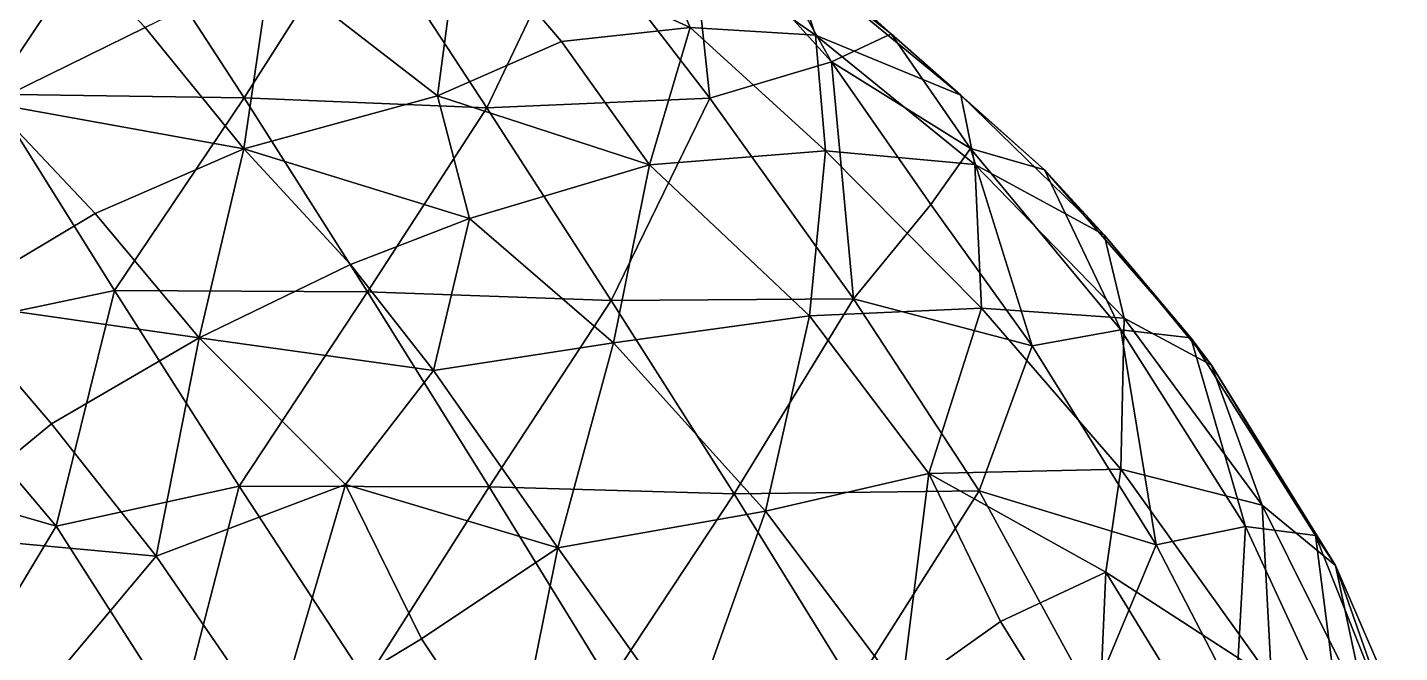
# Model space of a CAD drawing. Extents: x 373697 to 374058, y 6959904 to 6960301.
# Drawn here: x 373998.59 to 374030.3, y 6959973.83 to 6959988.28 of the extents above; entities that cross this region are included whole.
import ezdxf

# ---------------------------------------------------------------- set-up
doc = ezdxf.new("R2010")
doc.units = 0
doc.layers.add('Bht_Fk', color=7, linetype='CONTINUOUS')

msp = doc.modelspace()

# ---------------------------------------------------------------- linework, layer by layer
at = {"layer": 'Bht_Fk'}
for points in [[(374000.691, 6959991.119, 204.72), (373997.757, 6959986.733, 203.007), (373995.269, 6959990.807, 202.286)], [(374003.599, 6959986.654, 205.518), (373997.757, 6959986.733, 203.007), (374000.691, 6959991.119, 204.72)], [(374006.282, 6959990.883, 206.456), (374003.599, 6959986.654, 205.518), (374000.691, 6959991.119, 204.72)], [(374014.357, 6959986.646, 208.132), (374011.24, 6959990.699, 207.136), (374013.882, 6959991.132, 206.508)], [(374017.174, 6959987.485, 207.669), (374013.882, 6959991.132, 206.508), (374015.02, 6959991.312, 205.03)], [(374017.174, 6959987.485, 207.669), (374014.357, 6959986.646, 208.132), (374013.882, 6959991.132, 206.508)], [(374015.02, 6959991.312, 205.03), (374016.181, 6959989.997, 203.605), (374018.548, 6959988.128, 206.313)], [(374018.548, 6959988.128, 206.313), (374017.174, 6959987.485, 207.669), (374015.02, 6959991.312, 205.03)], [(373998.854, 6959990.864, 193.359), (373995.535, 6959989.008, 191.378), (373997.74, 6959986.528, 191.143)], [(373997.74, 6959986.528, 191.143), (374001.313, 6959988.28, 193.269), (373998.854, 6959990.864, 193.359)], [(374006.282, 6959990.883, 206.456), (374009.202, 6959986.424, 207.269), (374003.599, 6959986.654, 205.518)], [(374011.24, 6959990.699, 207.136), (374009.202, 6959986.424, 207.269), (374006.282, 6959990.883, 206.456)], [(374013.901, 6959988.28, 199.898), (374012.76, 6959990.95, 200.919), (374008.597, 6959990.697, 197.984)], [(374016.8, 6959988.099, 202.034), (374016.181, 6959989.997, 203.605), (374012.76, 6959990.95, 200.919)], [(374013.901, 6959988.28, 199.898), (374016.8, 6959988.099, 202.034), (374012.76, 6959990.95, 200.919)], [(374008.597, 6959990.697, 197.984), (374004.203, 6959989.692, 195.215), (374008.062, 6959986.697, 195.686)], [(374010.934, 6959987.956, 197.835), (374008.597, 6959990.697, 197.984), (374008.062, 6959986.697, 195.686)], [(374010.934, 6959987.956, 197.835), (374013.901, 6959988.28, 199.898), (374008.597, 6959990.697, 197.984)], [(374009.202, 6959986.424, 207.269), (374011.24, 6959990.699, 207.136), (374014.357, 6959986.646, 208.132)], [(374018.548, 6959988.128, 206.313), (374016.181, 6959989.997, 203.605), (374020.16, 6959986.713, 204.797)], [(374020.16, 6959986.713, 204.797), (374016.181, 6959989.997, 203.605), (374016.8, 6959988.099, 202.034)], [(374004.203, 6959989.692, 195.215), (374001.313, 6959988.28, 193.269), (374003.587, 6959985.475, 193.043)], [(374008.062, 6959986.697, 195.686), (374004.203, 6959989.692, 195.215), (374003.587, 6959985.475, 193.043)], [(373997.74, 6959986.528, 191.143), (374003.587, 6959985.475, 193.043), (374001.313, 6959988.28, 193.269)], [(374012.961, 6959985.102, 197.583), (374013.901, 6959988.28, 199.898), (374010.934, 6959987.956, 197.835)], [(374013.901, 6959988.28, 199.898), (374012.961, 6959985.102, 197.583), (374017.032, 6959985.425, 200.333)], [(374017.032, 6959985.425, 200.333), (374016.8, 6959988.099, 202.034), (374013.901, 6959988.28, 199.898)], [(374012.961, 6959985.102, 197.583), (374010.934, 6959987.956, 197.835), (374008.062, 6959986.697, 195.686)], [(374020.485, 6959985.112, 203.111), (374016.8, 6959988.099, 202.034), (374017.032, 6959985.425, 200.333)], [(374020.485, 6959985.112, 203.111), (374020.16, 6959986.713, 204.797), (374016.8, 6959988.099, 202.034)], [(374018.548, 6959988.128, 206.313), (374020.381, 6959985.481, 207.783), (374017.174, 6959987.485, 207.669)], [(374020.381, 6959985.481, 207.783), (374018.548, 6959988.128, 206.313), (374022.094, 6959984.99, 206.636)], [(374020.16, 6959986.713, 204.797), (374022.094, 6959984.99, 206.636), (374018.548, 6959988.128, 206.313)], [(374017.174, 6959987.485, 207.669), (374017.683, 6959982.002, 209.084), (374014.357, 6959986.646, 208.132)], [(374019.467, 6959984.189, 208.675), (374017.683, 6959982.002, 209.084), (374017.174, 6959987.485, 207.669)], [(374020.381, 6959985.481, 207.783), (374019.467, 6959984.189, 208.675), (374017.174, 6959987.485, 207.669)], [(373995.547, 6959981.134, 201.096), (373997.757, 6959986.733, 203.007), (374000.604, 6959982.198, 203.793)], [(374003.599, 6959986.654, 205.518), (374000.604, 6959982.198, 203.793), (373997.757, 6959986.733, 203.007)], [(374008.062, 6959986.697, 195.686), (374003.587, 6959985.475, 193.043), (374008.804, 6959983.861, 194.838)], [(374012.961, 6959985.102, 197.583), (374008.062, 6959986.697, 195.686), (374008.804, 6959983.861, 194.838)], [(374020.16, 6959986.713, 204.797), (374023.472, 6959983.482, 205.515), (374022.094, 6959984.99, 206.636)], [(374020.16, 6959986.713, 204.797), (374020.485, 6959985.112, 203.111), (374023.472, 6959983.482, 205.515)], [(373997.74, 6959986.528, 191.143), (373996.73, 6959981.931, 189.088), (374000.153, 6959983.979, 191.021)], [(374000.153, 6959983.979, 191.021), (374003.587, 6959985.475, 193.043), (373997.74, 6959986.528, 191.143)], [(374006.451, 6959982.165, 206.227), (374000.604, 6959982.198, 203.793), (374003.599, 6959986.654, 205.518)], [(374009.202, 6959986.424, 207.269), (374006.451, 6959982.165, 206.227), (374003.599, 6959986.654, 205.518)], [(374009.202, 6959986.424, 207.269), (374012.082, 6959981.965, 208.006), (374006.451, 6959982.165, 206.227)], [(374014.357, 6959986.646, 208.132), (374012.082, 6959981.965, 208.006), (374009.202, 6959986.424, 207.269)], [(374014.357, 6959986.646, 208.132), (374017.683, 6959982.002, 209.084), (374012.082, 6959981.965, 208.006)], [(374003.587, 6959985.475, 193.043), (374000.153, 6959983.979, 191.021), (374002.556, 6959981.1, 190.988)], [(374003.587, 6959985.475, 193.043), (374002.556, 6959981.1, 190.988), (374006.052, 6959982.801, 193.11)], [(374003.587, 6959985.475, 193.043), (374006.052, 6959982.801, 193.11), (374008.804, 6959983.861, 194.838)], [(374016.659, 6959981.614, 198.25), (374017.032, 6959985.425, 200.333), (374012.961, 6959985.102, 197.583)], [(374020.639, 6959981.792, 201.016), (374017.032, 6959985.425, 200.333), (374016.659, 6959981.614, 198.25)], [(374020.639, 6959981.792, 201.016), (374020.485, 6959985.112, 203.111), (374017.032, 6959985.425, 200.333)], [(374019.467, 6959984.189, 208.675), (374020.381, 6959985.481, 207.783), (374021.812, 6959980.916, 209.379)], [(374023.861, 6959981.286, 208.811), (374020.381, 6959985.481, 207.783), (374022.094, 6959984.99, 206.636)], [(374021.812, 6959980.916, 209.379), (374020.381, 6959985.481, 207.783), (374023.861, 6959981.286, 208.811)], [(374012.961, 6959985.102, 197.583), (374008.804, 6959983.861, 194.838), (374012.131, 6959980.99, 195.478)], [(374016.659, 6959981.614, 198.25), (374012.961, 6959985.102, 197.583), (374012.131, 6959980.99, 195.478)], [(374023.472, 6959983.482, 205.515), (374020.485, 6959985.112, 203.111), (374023.936, 6959981.56, 203.919)], [(374020.485, 6959985.112, 203.111), (374020.639, 6959981.792, 201.016), (374023.936, 6959981.56, 203.919)], [(374023.861, 6959981.286, 208.811), (374022.094, 6959984.99, 206.636), (374025.476, 6959981.1, 207.532)], [(374022.094, 6959984.99, 206.636), (374023.472, 6959983.482, 205.515), (374025.476, 6959981.1, 207.532)], [(374019.467, 6959984.189, 208.675), (374021.812, 6959980.916, 209.379), (374017.683, 6959982.002, 209.084)], [(374000.153, 6959983.979, 191.021), (373996.73, 6959981.931, 189.088), (374002.556, 6959981.1, 190.988)], [(374008.804, 6959983.861, 194.838), (374006.052, 6959982.801, 193.11), (374007.973, 6959980.345, 193.198)], [(374012.131, 6959980.99, 195.478), (374008.804, 6959983.861, 194.838), (374007.973, 6959980.345, 193.198)], [(374025.476, 6959981.1, 207.532), (374023.472, 6959983.482, 205.515), (374025.95, 6959980.473, 206.145)], [(374023.936, 6959981.56, 203.919), (374025.95, 6959980.473, 206.145), (374023.472, 6959983.482, 205.515)], [(374002.556, 6959981.1, 190.988), (374007.973, 6959980.345, 193.198), (374006.052, 6959982.801, 193.11)], [(373995.547, 6959981.134, 201.096), (374000.604, 6959982.198, 203.793), (373999.253, 6959976.747, 202.387)], [(373999.144, 6959979.115, 189.02), (373996.73, 6959981.931, 189.088), (373996.039, 6959976.56, 187.178)], [(373996.73, 6959981.931, 189.088), (373999.144, 6959979.115, 189.02), (374002.556, 6959981.1, 190.988)], [(373999.253, 6959976.747, 202.387), (374000.604, 6959982.198, 203.793), (374003.484, 6959977.676, 204.512)], [(374006.451, 6959982.165, 206.227), (374003.484, 6959977.676, 204.512), (374000.604, 6959982.198, 203.793)], [(374009.263, 6959977.66, 206.867), (374003.484, 6959977.676, 204.512), (374006.451, 6959982.165, 206.227)], [(374006.451, 6959982.165, 206.227), (374012.082, 6959981.965, 208.006), (374009.263, 6959977.66, 206.867)], [(374012.082, 6959981.965, 208.006), (374014.919, 6959977.494, 208.673), (374009.263, 6959977.66, 206.867)], [(374012.082, 6959981.965, 208.006), (374017.683, 6959982.002, 209.084), (374014.919, 6959977.494, 208.673)], [(374017.683, 6959982.002, 209.084), (374020.587, 6959977.567, 209.803), (374014.919, 6959977.494, 208.673)], [(374021.812, 6959980.916, 209.379), (374020.587, 6959977.567, 209.803), (374017.683, 6959982.002, 209.084)], [(374016.659, 6959981.614, 198.25), (374012.131, 6959980.99, 195.478), (374015.644, 6959977.098, 196.151)], [(374019.419, 6959977.966, 198.613), (374016.659, 6959981.614, 198.25), (374015.644, 6959977.098, 196.151)], [(374020.639, 6959981.792, 201.016), (374016.659, 6959981.614, 198.25), (374019.419, 6959977.966, 198.613)], [(374020.639, 6959981.792, 201.016), (374019.419, 6959977.966, 198.613), (374023.861, 6959978.066, 201.827)], [(374023.936, 6959981.56, 203.919), (374020.639, 6959981.792, 201.016), (374023.861, 6959978.066, 201.827)], [(374023.936, 6959981.56, 203.919), (374023.861, 6959978.066, 201.827), (374027.125, 6959977.236, 204.733)], [(374025.95, 6959980.473, 206.145), (374023.936, 6959981.56, 203.919), (374027.125, 6959977.236, 204.733)], [(373999.253, 6959976.747, 202.387), (373994.58, 6959978.093, 200.096), (373995.547, 6959981.134, 201.096)], [(373999.144, 6959979.115, 189.02), (374001.56, 6959976.054, 189.174), (374002.556, 6959981.1, 190.988)], [(374002.556, 6959981.1, 190.988), (374001.56, 6959976.054, 189.174), (374005.936, 6959977.712, 191.503)], [(374007.973, 6959980.345, 193.198), (374002.556, 6959981.1, 190.988), (374005.936, 6959977.712, 191.503)], [(374012.131, 6959980.99, 195.478), (374007.973, 6959980.345, 193.198), (374010.845, 6959976.243, 193.468)], [(374015.644, 6959977.098, 196.151), (374012.131, 6959980.99, 195.478), (374010.845, 6959976.243, 193.468)], [(374024.672, 6959976.318, 210.058), (374021.812, 6959980.916, 209.379), (374023.861, 6959981.286, 208.811)], [(374026.741, 6959976.741, 209.518), (374023.861, 6959981.286, 208.811), (374025.476, 6959981.1, 207.532)], [(374024.672, 6959976.318, 210.058), (374023.861, 6959981.286, 208.811), (374026.741, 6959976.741, 209.518)], [(374026.741, 6959976.741, 209.518), (374025.476, 6959981.1, 207.532), (374028.353, 6959976.534, 208.232)], [(374025.476, 6959981.1, 207.532), (374025.95, 6959980.473, 206.145), (374028.353, 6959976.534, 208.232)], [(374020.587, 6959977.567, 209.803), (374021.812, 6959980.916, 209.379), (374024.672, 6959976.318, 210.058)], [(374010.845, 6959976.243, 193.468), (374007.973, 6959980.345, 193.198), (374005.936, 6959977.712, 191.503)], [(374028.818, 6959975.84, 206.844), (374025.95, 6959980.473, 206.145), (374027.125, 6959977.236, 204.733)], [(374028.353, 6959976.534, 208.232), (374025.95, 6959980.473, 206.145), (374028.818, 6959975.84, 206.844)], [(373996.039, 6959976.56, 187.178), (374001.56, 6959976.054, 189.174), (373999.144, 6959979.115, 189.02)], [(373994.58, 6959978.093, 200.096), (373999.253, 6959976.747, 202.387), (373997.492, 6959973.812, 200.964)], [(374018.791, 6959972.918, 196.839), (374019.419, 6959977.966, 198.613), (374015.644, 6959977.098, 196.151)], [(374019.419, 6959977.966, 198.613), (374018.791, 6959972.918, 196.839), (374021.074, 6959974.545, 198.591)], [(374019.419, 6959977.966, 198.613), (374023.514, 6959975.685, 200.623), (374023.861, 6959978.066, 201.827)], [(374023.514, 6959975.685, 200.623), (374019.419, 6959977.966, 198.613), (374021.074, 6959974.545, 198.591)], [(374023.861, 6959978.066, 201.827), (374023.514, 6959975.685, 200.623), (374027.342, 6959973.199, 202.966)], [(374027.125, 6959977.236, 204.733), (374023.861, 6959978.066, 201.827), (374027.342, 6959973.199, 202.966)], [(374003.484, 6959977.676, 204.512), (374002.094, 6959972.3, 203.047), (373999.253, 6959976.747, 202.387)], [(374004.294, 6959972.082, 189.543), (374005.936, 6959977.712, 191.503), (374001.56, 6959976.054, 189.174)], [(374002.094, 6959972.3, 203.047), (374003.484, 6959977.676, 204.512), (374006.415, 6959973.178, 205.171)], [(374009.263, 6959977.66, 206.867), (374006.415, 6959973.178, 205.171), (374003.484, 6959977.676, 204.512)], [(374004.294, 6959972.082, 189.543), (374007.699, 6959974.14, 191.492), (374005.936, 6959977.712, 191.503)], [(374007.699, 6959974.14, 191.492), (374010.845, 6959976.243, 193.468), (374005.936, 6959977.712, 191.503)], [(374012.042, 6959973.134, 207.456), (374006.415, 6959973.178, 205.171), (374009.263, 6959977.66, 206.867)], [(374014.919, 6959977.494, 208.673), (374012.042, 6959973.134, 207.456), (374009.263, 6959977.66, 206.867)], [(374014.919, 6959977.494, 208.673), (374017.695, 6959973.011, 209.248), (374012.042, 6959973.134, 207.456)], [(374014.919, 6959977.494, 208.673), (374020.587, 6959977.567, 209.803), (374017.695, 6959973.011, 209.248)], [(374020.587, 6959977.567, 209.803), (374023.197, 6959972.772, 210.289), (374017.695, 6959973.011, 209.248)], [(374020.587, 6959977.567, 209.803), (374024.672, 6959976.318, 210.058), (374023.197, 6959972.772, 210.289)], [(374027.125, 6959977.236, 204.733), (374029.577, 6959972.3, 205.275), (374028.818, 6959975.84, 206.844)], [(374027.342, 6959973.199, 202.966), (374029.577, 6959972.3, 205.275), (374027.125, 6959977.236, 204.733)], [(374013.847, 6959972.029, 194.03), (374015.644, 6959977.098, 196.151), (374010.845, 6959976.243, 193.468)], [(374015.644, 6959977.098, 196.151), (374013.847, 6959972.029, 194.03), (374018.791, 6959972.918, 196.839)], [(373994.84, 6959971.63, 185.383), (373998.886, 6959972.853, 187.338), (373996.039, 6959976.56, 187.178)], [(373998.886, 6959972.853, 187.338), (374001.56, 6959976.054, 189.174), (373996.039, 6959976.56, 187.178)], [(374002.094, 6959972.3, 203.047), (373997.492, 6959973.812, 200.964), (373999.253, 6959976.747, 202.387)], [(374026.512, 6959972.755, 210.315), (374024.672, 6959976.318, 210.058), (374026.741, 6959976.741, 209.518)], [(374026.512, 6959972.755, 210.315), (374026.741, 6959976.741, 209.518), (374028.942, 6959971.977, 209.733)], [(374028.942, 6959971.977, 209.733), (374026.741, 6959976.741, 209.518), (374028.353, 6959976.534, 208.232)], [(374028.942, 6959971.977, 209.733), (374028.353, 6959976.534, 208.232), (374030.235, 6959971.802, 208.603)], [(374028.353, 6959976.534, 208.232), (374028.818, 6959975.84, 206.844), (374030.235, 6959971.802, 208.603)], [(374009.788, 6959971.001, 191.892), (374010.845, 6959976.243, 193.468), (374007.699, 6959974.14, 191.492)], [(374010.845, 6959976.243, 193.468), (374009.788, 6959971.001, 191.892), (374013.847, 6959972.029, 194.03)], [(374023.197, 6959972.772, 210.289), (374024.672, 6959976.318, 210.058), (374026.512, 6959972.755, 210.315)], [(374004.294, 6959972.082, 189.543), (374001.56, 6959976.054, 189.174), (373998.886, 6959972.853, 187.338)], [(374023.514, 6959975.685, 200.623), (374021.074, 6959974.545, 198.591), (374023.306, 6959970.961, 199.169)], [(374025.686, 6959972.142, 201.19), (374023.514, 6959975.685, 200.623), (374023.306, 6959970.961, 199.169)], [(374027.342, 6959973.199, 202.966), (374023.514, 6959975.685, 200.623), (374025.686, 6959972.142, 201.19)], [(374030.299, 6959972.413, 207.177), (374028.818, 6959975.84, 206.844), (374029.577, 6959972.3, 205.275)], [(374030.235, 6959971.802, 208.603), (374028.818, 6959975.84, 206.844), (374030.299, 6959972.413, 207.177)], [(374018.791, 6959972.918, 196.839), (374023.306, 6959970.961, 199.169), (374021.074, 6959974.545, 198.591)], [(374009.788, 6959971.001, 191.892), (374007.699, 6959974.14, 191.492), (374004.294, 6959972.082, 189.543)]]:
    msp.add_3dface(points, dxfattribs=at)

doc.saveas('drawing.dxf')
